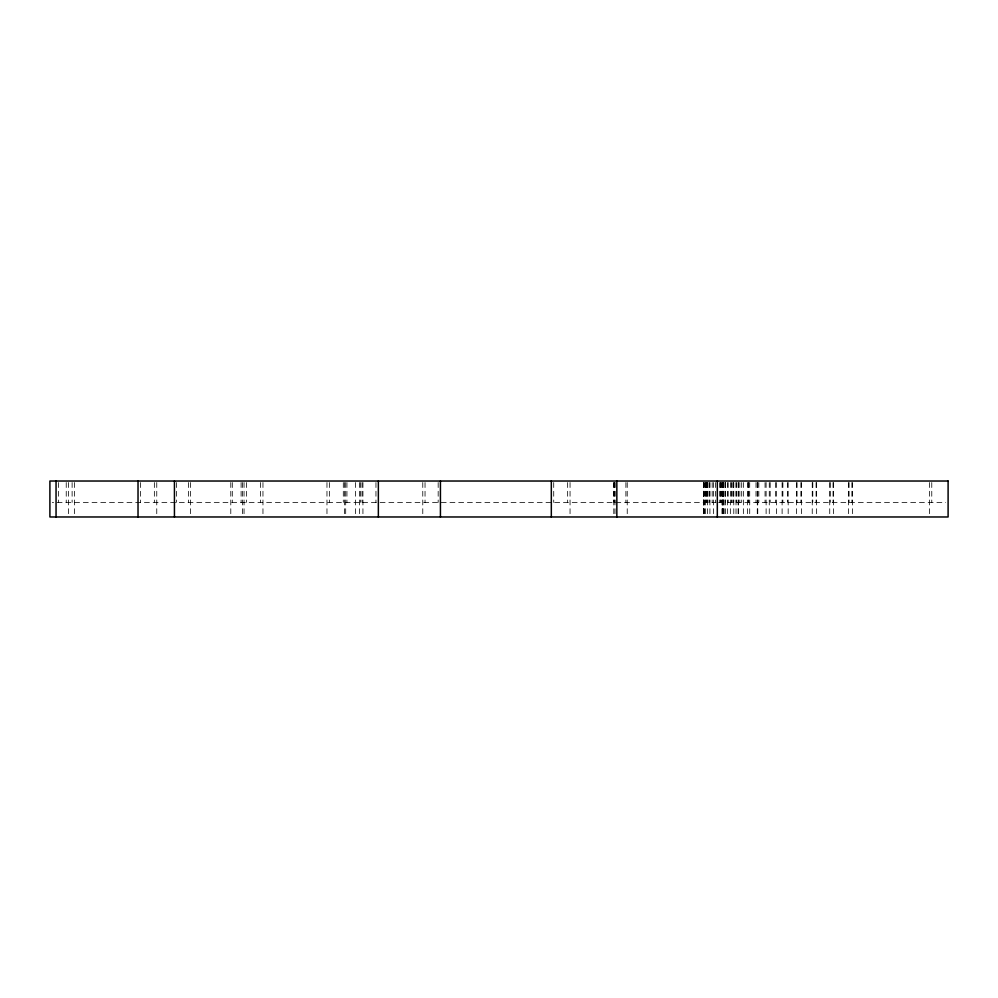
<?xml version="1.0" encoding="UTF-8"?>
<svg xmlns="http://www.w3.org/2000/svg" width="998" height="998" viewBox="0 0 998 998"><rect width="100%" height="100%" fill="white"/><g stroke="black" fill="none" stroke-linecap="round" stroke-linejoin="round"><path stroke-width="0.75" stroke-dasharray="4.99 3.74" d="M52.295 502.381L53.58 502.381M57.098 502.381L716.077 502.381M718.622 502.381L945.705 502.381M931.77 482.545L931.77 502.381M929.375 482.521L929.375 515.479M852.379 482.521L852.379 515.479M851.893 482.545L851.893 502.381M849.061 482.545L849.061 502.381M848.574 482.521L848.574 515.479M833.53 482.521L833.53 515.479M833.043 482.545L833.043 502.381M830.224 482.545L830.224 502.381M829.737 482.521L829.737 515.479M816.638 482.521L816.638 515.479M816.077 482.545L816.077 502.381M812.796 482.545L812.796 502.381M812.235 482.521L812.235 515.479M801.544 482.521L801.544 515.479M800.895 482.545L800.895 502.381M797.053 482.545L797.053 502.381M796.392 482.521L796.392 515.479M788.17 482.521L788.17 515.479M787.385 482.545L787.385 502.381M782.881 482.545L782.881 502.381M782.108 482.521L782.108 515.479M776.382 482.521L776.382 515.479M775.471 482.545L775.471 502.381M770.182 482.545L770.182 502.381M769.271 482.521L769.271 515.479M766.115 482.521L766.115 515.479M765.054 482.545L765.054 502.381M758.829 482.545L758.829 502.381M757.756 482.521L757.756 515.479M757.27 482.521L757.27 515.479M756.01 482.545L756.01 502.381M749.71 482.521L749.71 515.479M748.737 482.545L748.737 502.381M748.263 482.545L748.263 502.381M747.477 482.521L747.477 515.479M743.36 482.521L743.36 515.479M741.701 482.545L741.701 502.381M739.83 482.545L739.83 502.381M738.37 482.521L738.37 515.479M738.096 482.521L738.096 515.479M736.237 482.545L736.237 502.381M736.025 482.521L736.025 516.976M733.792 482.521L733.792 515.479M733.63 482.545L733.642 502.381M732.058 482.545L732.058 502.381M731.759 482.545L731.759 502.381M730.399 482.521L730.336 515.479M728.166 482.545L728.166 502.381M727.642 482.521L727.642 516.976M725.608 482.521L725.608 516.976M725.434 482.545L725.371 502.381M724.149 482.521L724.149 516.976M723.575 482.521L723.575 515.479M723.276 482.545L723.276 502.381M723.151 482.521L723.151 516.976M722.552 482.521L722.552 516.976M722.24 482.521L722.24 516.976M722.103 482.521L722.103 516.976M721.779 482.545L721.779 502.381M720.768 482.545L720.768 502.381M720.157 482.545L720.157 502.381M719.845 482.545L719.945 502.381M715.541 482.545L715.541 502.381M713.37 482.521L713.37 515.479M712.185 482.545L712.185 502.381M709.915 482.521L709.915 515.479M709.715 482.545L709.715 502.381M708.006 482.545L708.006 502.381M707.382 482.521L707.382 515.479M706.896 482.545L706.896 502.381M706.247 482.545L706.247 502.381M705.91 482.545L705.91 502.381M705.636 482.521L705.636 515.479M704.513 482.521L704.513 515.479M703.852 482.521L703.852 516.976M703.515 482.521L703.515 516.976M703.403 482.521L703.378 516.976M627.231 482.521L627.231 515.479M625.896 482.545L625.896 502.381M615.005 482.521L615.005 515.479M614.843 482.545L614.843 502.381M613.957 482.545L613.957 502.381M613.795 482.521L613.795 515.479M570.045 482.521L570.045 516.976M567.65 482.545L567.65 502.381M553.715 482.545L553.728 502.381M438.172 482.545L438.172 502.381M425.036 482.545L425.036 502.381M422.778 482.521L422.778 515.479M375.959 482.545L375.959 502.381M362.935 482.521L362.935 515.479M362.012 482.545L362.012 502.381M360.59 482.545L360.59 502.381M359.617 482.521L359.617 516.976M355.55 482.521L355.55 515.479M346.942 482.545L346.942 502.381M345.695 482.521L345.695 515.479M344.597 482.521L344.597 515.479M343.3 482.545L343.3 502.381M329.365 482.545L329.365 502.381M326.97 482.521L326.97 516.976M262.961 482.521L262.961 516.976M260.54 482.545L260.54 502.381M246.469 482.545L246.469 502.381M244.048 482.521L244.048 515.479M242.614 482.521L242.614 515.479M241.104 482.545L241.104 502.381M232.297 482.545L232.297 502.381M230.788 482.521L230.788 515.479M190.518 482.521L190.518 515.479M188.46 482.545L188.46 502.381M176.496 482.545L176.496 502.381M156.761 482.521L156.761 515.479M154.353 482.545L154.353 502.381M140.419 482.545L140.419 502.381M74.476 482.521L74.476 515.479M72.118 482.545L72.118 502.381M68.625 482.521L68.625 516.976M66.23 482.545L66.23 502.381M58.408 482.545L58.408 502.381"/><path stroke-width="1.5" d="M717.312 481.024L717.312 516.976M616.839 481.024L616.839 516.976M551.32 481.024L551.32 516.976M440.43 481.024L440.43 516.976M378.354 481.024L378.354 516.976M174.438 481.024L174.438 516.976M138.023 481.024L138.023 516.976M56.05 481.024L56.05 516.976M948.1 481.024L49.9 481.024L49.9 516.976L948.1 516.976L948.1 481.024"/></g></svg>
